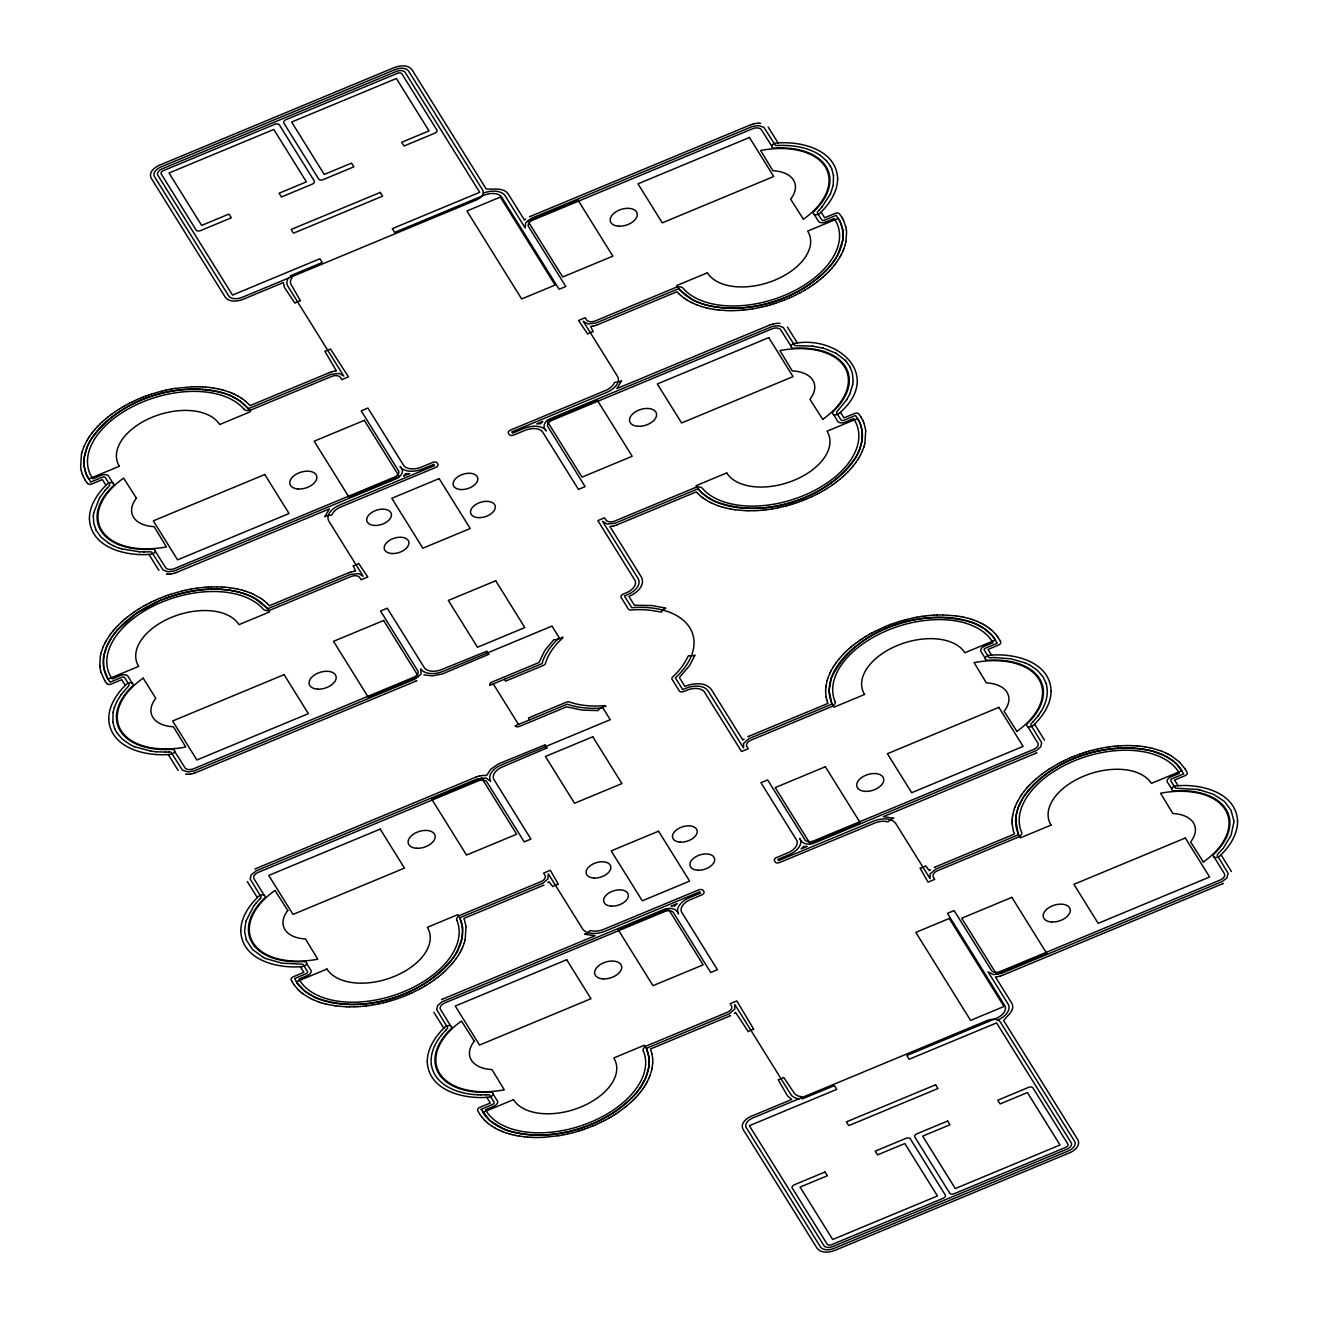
<?xml version="1.0" encoding="UTF-8"?>
<svg xmlns="http://www.w3.org/2000/svg" width="1318" height="1318" viewBox="0 0 1318 1318"><rect width="100%" height="100%" fill="white"/><g stroke="black" fill="none" stroke-linecap="round" stroke-linejoin="round"><path stroke-width="1.5" d="M1233.763 822.613L1233.714 820.356M652.723 1062.621L652.674 1059.062M825.612 691.555L825.645 689.808M1012.109 822.168L1012.125 820.439M1015.667 819.763L1018.122 833.421A2.438 1.433 -17.4 0 1 1016.606 835.497L935.648 869.188L930.096 874.015L930.03 878.579L895.845 823.651A18.238 10.791 -17.4 0 0 873.307 821.229L778.576 860.621L777.801 859.369L788.938 854.739A18.238 10.791 -17.4 0 0 799.828 838.429C801.937 844.92 809.96 845.019 815.134 842.663L1036.492 750.502L1040.693 746.845L1041.681 742.825L1030.907 725.065A2.438 1.433 -17.4 0 1 1031.286 723.582L1033.114 721.72M853.092 380.721L852.416 373.307L850.126 367.096M1233.763 822.63L1231.094 835.118L1223.582 847.738M93.298 515.981L93.792 523.444L96.23 530.38M652.723 1062.703L652.081 1068.223M825.645 689.709L825.76 687.963M1012.142 820.34L1012.257 818.577M1015.667 819.73L1015.783 817.984M93.298 515.964L93.66 512.883M853.059 381.495L852.697 384.592M103.595 657.451L103.727 667.946M155.31 551.303L165.837 567.943A7.298 4.316 -17.4 0 0 173.927 568.816L394.79 476.984A7.298 4.316 -17.4 0 0 398.695 471.136L361.214 410.837L367.903 408.069L403.967 465.864A14.58 8.633 -17.4 0 0 420.145 467.593L432.617 462.453A3.641 2.158 -17.4 0 1 437.131 462.947L437.906 464.183A3.641 2.158 -17.4 0 1 435.731 467.445L339.714 507.414A14.58 8.633 -17.4 0 0 331.955 514.794L331.296 515.206A7.908 4.679 -17.4 0 0 324.755 516.722L329.467 508.88L176.942 572.292M174.635 751.425L185.163 768.081A7.298 4.316 -17.4 0 0 193.252 768.938L414.099 677.106A7.298 4.316 -17.4 0 0 418.02 671.257L380.54 610.975L387.228 608.191L424.643 668.177A14.58 8.633 -17.4 0 0 440.822 669.906L487.067 651.125A7.908 4.679 -17.4 0 0 488.994 654.239L442.321 673.976L432.337 675.887L423.984 674.865M306.666 963.606L310.966 970.328A6.162 3.641 -17.4 0 1 307.275 975.666L298.955 979.126L299.697 980.394A84.517 50.035 -17.4 0 0 400.31 993.08A84.517 50.035 -17.4 0 0 456.885 920.392M493.163 1094.22L497.446 1100.942A6.162 3.641 -17.4 0 1 493.772 1106.28L485.452 1109.756L486.194 1111.008A84.517 50.035 -17.4 0 0 586.807 1123.71A84.517 50.035 -17.4 0 0 643.365 1051.006M771.722 146.051L761.194 129.395A7.298 4.316 -17.4 0 0 753.105 128.538L532.241 220.37A7.298 4.316 -17.4 0 0 528.337 226.218L565.817 286.5L559.129 289.285L501.318 196.53A14.58 8.633 -17.4 0 0 485.156 194.8L394.659 232.38L392.319 228.64L479.703 192.296L404.988 72.095A7.298 4.316 -17.4 0 0 396.899 71.221L161.554 169.083A7.298 4.316 -17.4 0 0 157.649 174.932L232.512 295.084L319.879 258.756L322.218 262.496L290.174 275.923A3.641 2.158 -17.4 0 1 291.525 278.411L291.294 278.806A14.58 8.633 -17.4 0 0 290.833 284.045L300.471 300.85A7.908 4.679 -17.4 0 0 294.935 303.156L284.474 287.505L283.386 282.563L243.352 299.202C237.751 301.41 229.694 302.596 225.394 297.374L151.158 178.095C148.242 172.18 154.997 166.958 159.873 165.03L393.901 67.729C399.535 65.521 407.69 64.318 411.941 69.656L486.111 188.853C492.191 189.973 503.707 186.596 508.534 194.454L524.498 220.122A6.936 4.102 -17.4 0 1 524.976 219.694L525.635 219.15M791.047 346.173L780.52 329.533A7.298 4.316 -17.4 0 0 772.43 328.66L551.567 420.491A7.298 4.316 -17.4 0 0 547.662 426.34L585.126 486.622L578.454 489.406L542.39 431.612A14.58 8.633 -17.4 0 0 526.212 429.882L513.74 435.022A3.641 2.158 -17.4 0 1 509.226 434.528L508.451 433.293A3.641 2.158 -17.4 0 1 510.626 430.03L606.642 390.046A14.58 8.633 -17.4 0 0 614.402 382.681L615.045 382.269A7.908 4.679 -17.4 0 0 621.602 380.737L616.873 388.596L769.399 325.184M842.762 240.008L842.63 229.53M825.76 687.864L825.974 686.085M985.205 658.209L980.954 651.57A6.162 3.641 -17.4 0 1 984.595 646.133L992.915 642.673L992.174 641.421A84.517 50.035 -17.4 0 0 891.561 628.719A84.517 50.035 -17.4 0 0 834.986 701.423M1012.257 818.478L1012.455 816.715M1015.783 817.951L1015.997 816.188M1171.686 788.823L1167.451 782.2M100.366 656.1L99.789 665.277M103.595 657.435L103.891 655.656M483.344 192.708L484.316 192.79A18.238 10.791 -17.4 0 1 505.189 195.838L525.207 227.998L525.635 222.824L531.698 218.211L752.331 126.512L758.493 125.54L763.896 127.319L775.099 144.898A2.438 1.433 -17.4 0 0 776.78 145.524L778.543 145.441M842.762 240.041L837.869 254.671M845.975 241.359L846.568 232.199M825.991 685.986L827.177 680.418M1012.471 816.616L1012.768 814.837M1015.997 816.155L1018.386 807.044L1022.982 797.851M93.66 512.883L99.558 497.858M113.117 712.231L112.854 722.116M833.24 185.245L833.503 175.36M852.697 384.592L849.764 394.066M113.117 712.231L114.353 707.502M833.24 185.245L830.439 193.927M81.452 454.084L80.629 466.934M100.399 656.002L100.778 654.206M103.891 655.623L106.725 646.479L111.766 637.302M465.188 939.487L466.012 926.636M651.685 1070.117L652.064 1068.321M845.579 243.253L845.958 241.474M864.905 443.392L865.728 430.525M1012.784 814.722L1014.25 809.12M81.485 453.985L81.947 452.189M100.794 654.107L101.272 652.311M464.694 941.398L465.172 939.586M845.085 245.164L845.563 243.369M651.652 1070.216L649.906 1075.85M864.41 445.286L864.872 443.491M245.889 921.266L244.604 931.315L246.384 939.998M245.889 921.249L253.583 906.24M81.98 452.074L84.006 446.44M101.305 652.212L102.54 648.489M486.639 775.544L490.543 769.432L498.319 763.962L545.306 744.736A7.908 4.679 -17.4 0 0 547.25 747.85L501.45 767.34A14.58 8.633 -17.4 0 0 493.624 779.037L530.907 839.088L524.218 841.872L486.671 781.607A7.298 4.316 -17.4 0 0 478.599 780.75L257.735 872.565A7.298 4.316 -17.4 0 0 253.83 878.431L264.094 895.186M464.101 943.309L464.661 941.497M845.052 245.263L843.817 248.987M863.817 447.197L864.377 445.385M827.21 680.302L827.77 678.506M831.23 678.276L829.154 690.879L831.625 702.791A2.438 1.433 -17.4 0 1 830.126 704.866L749.052 738.607L743.616 743.385L743.533 747.949L707.997 690.846A18.238 10.791 -17.4 0 0 685.459 688.424L682.675 689.594L675.376 677.864L678.556 674.832A79.047 46.789 -17.4 0 0 636.578 607.384L631.717 607.697L624.419 595.983L627.203 594.813A18.238 10.791 -17.4 0 0 638.093 578.503L602.557 521.384L607.104 524.037L615.028 523.246L696.151 489.571A2.438 1.433 -17.4 0 1 699.084 489.785L701.72 492.586M114.353 707.502L116.676 701.95M464.068 943.408L462.651 947.148M859.698 449.273L862.071 440.163L862.203 431.348M863.784 447.296L862.351 451.036M827.803 678.391L830.093 672.74M831.246 678.243C855.3 627.862 923.292 606.115 974.727 623.48M1014.283 809.021L1014.942 807.209M87.416 446.357L84.286 457.313L84.154 466.127M102.59 648.374L103.315 646.561M843.042 250.914L843.767 249.086M859.682 449.29L858.117 452.964M645.721 1077.844L648.851 1066.888L648.72 1056.377M649.131 1077.762L649.873 1075.949M1014.975 807.11L1016.59 803.37M84.039 446.341L86.873 440.673M87.416 446.341L89.163 442.667M103.364 646.463L105.143 642.723M405.186 473.837L409.651 473.574L403.654 476.078A6.705 3.97 -17.4 0 0 404.016 475.65L404.461 475.04M541.171 423.638L536.706 423.885L542.703 421.398A6.705 3.97 -17.4 0 0 542.341 421.826L541.896 422.419M461.778 949.059L462.602 947.247M842.993 251.013L841.214 254.753M861.494 452.964L862.318 451.135M645.721 1077.86L640.696 1087.037M649.099 1077.86L647.319 1081.6M830.439 193.944L821.707 207.272M849.764 394.066L846.782 399.618M457.478 950.904L462.074 938.086L462.486 927.46M460.822 950.986L461.728 949.158M857.194 454.809L858.1 452.98M860.539 454.875L861.445 453.062M830.142 672.641L831.048 670.829M1016.639 803.272L1017.545 801.443M117.088 701.143L120.992 694.85M89.179 442.65L90.168 440.838M105.193 642.624L106.198 640.812M837.853 254.703L834.591 260.173M456.473 952.749L457.461 950.937M840.159 256.664L841.164 254.852M459.768 952.898L460.773 951.085M856.173 456.638L857.178 454.825M859.484 456.786L860.473 454.974M831.098 670.73L833.24 666.99M646.265 1083.528L647.253 1081.699M1017.595 801.344L1020.956 795.71M86.922 440.574L88.009 438.762M90.184 440.805C118.587 398.794 177.106 380.078 225.378 393.67M288.263 278.18L287.967 278.691A18.238 10.791 -17.4 0 0 287.868 286.204L343.8 376.075L339.237 373.439L331.329 374.213L250.206 407.905A2.438 1.433 -17.4 0 1 247.273 407.69L240.255 401.232L231.49 396.125M106.247 640.713L109.855 635.095M840.11 256.763L836.502 262.381M456.456 952.766L454.199 956.407M458.631 954.809L459.718 952.996M856.173 456.671C826.617 500.082 764.061 519.819 714.9 501.367M858.347 458.697L859.418 456.901M645.128 1085.439L646.199 1083.627M99.575 497.842L105.341 490.065M846.782 399.618L837.128 411.562A2.438 1.433 -17.4 0 0 836.732 413.045L841.016 419.915A2.438 1.433 -17.4 0 0 844.014 420.228L855.53 415.45L860.028 423.078L862.186 431.332M1040.462 712.428C1045.998 703.977 1049.227 693.136 1045.981 683.202M88.075 438.663L89.229 436.868M458.582 954.907L456.11 958.614M858.282 458.812L855.81 462.503M833.289 666.892L834.459 665.096M643.909 1087.334L645.062 1085.538M1022.999 797.818C1051.237 758.278 1105.967 740.584 1152.739 751.178M1040.446 712.445L1038.848 714.784M89.294 436.769L91.93 433.078M111.783 637.269L117.286 630.086M833.338 262.002L834.574 260.206M454.183 956.44C423.177 996.836 363.191 1015.601 315.183 997.462M834.525 664.997L835.76 663.201M640.68 1087.053L636.676 1092.457M642.591 1089.228L643.843 1087.432M1021.022 795.611L1022.257 793.815M120.992 694.833L128.554 686.035A2.438 1.433 -17.4 0 0 128.933 684.553L124.666 677.683A2.438 1.433 -17.4 0 0 121.651 677.37L110.152 682.147L108.027 679.116A88.158 52.193 -17.4 0 1 160.664 600.283C190.056 588.52 225.213 583.413 254.506 598.141M1038.848 714.801L1037.694 716.349M109.938 634.996L111.256 633.217M833.322 262.018C803.453 299.186 749.827 316.139 703.812 304.376M835.101 264.259L836.419 262.48M456.028 958.713L453.227 962.371M855.744 462.602L852.944 466.259M835.843 663.102L838.643 659.445M641.207 1091.123L642.525 1089.327M1022.323 793.716L1023.658 791.937M253.6 906.224L256.038 903.143M1037.694 716.349L1033.114 721.704M92.013 432.979L93.413 431.217M111.338 633.118L112.738 631.338M833.619 266.137L835.019 264.358M639.724 1092.984L641.125 1091.222M1023.724 791.838L1026.689 788.213M441.892 1034.531C435.154 1042.752 430.014 1053.296 431.283 1064.186M441.892 1034.515L445.962 1029.968M1222.956 848.528L1217.766 854.212A2.438 1.433 -17.4 0 0 1217.387 855.695L1228.178 873.439L1226.745 878.068L1222.165 881.561L1001.565 973.31L993.541 974.612L988.088 971.877L1008.072 1004.003A18.238 10.791 -17.4 0 1 998.797 1019.588L998.303 1020.28M93.496 431.118L94.962 429.355M112.804 631.24L114.287 629.493M832.07 267.982L833.536 266.236M851.395 468.121L852.861 466.358M451.679 964.216L453.161 962.47M838.709 659.346L843.553 653.926M635.177 1094.237L636.66 1092.49M638.176 1094.846L639.642 1093.083M256.038 903.127L260.206 898.596M105.341 490.065L107.401 487.792M821.691 207.288L818.923 210.303M95.061 429.256L96.609 427.526M114.369 629.394L115.935 627.648M117.302 630.07L136.199 613.463L160.681 600.267A88.158 52.193 -17.4 0 1 269.613 611.931L238.97 624.666A54.713 32.39 -17.4 0 0 171.34 617.434A54.713 32.39 -17.4 0 0 138.67 666.364L108.01 679.116M830.422 269.828L831.987 268.081M851.296 468.219L848.034 471.778M451.596 964.315L444.66 971.448M635.161 1094.27C603.611 1127.664 552.209 1143.381 507.759 1130.531M636.528 1096.675L638.077 1094.945M1026.771 788.115L1028.32 786.368M96.692 427.427L98.323 425.698M116.017 627.549L117.648 625.836M828.709 271.64L830.34 269.926M634.815 1098.504L636.446 1096.774M1028.419 786.269L1030.033 784.556M107.401 487.775L109.229 485.914A2.438 1.433 -17.4 0 0 109.608 484.431L105.341 477.561A2.438 1.433 -17.4 0 0 102.343 477.248L90.81 481.993M818.906 210.32L817.803 211.424A2.438 1.433 -17.4 0 0 817.424 212.923L821.691 219.776A2.438 1.433 -17.4 0 0 824.706 220.106L836.205 215.328L840.011 221.375L842.614 229.497M445.962 1029.968L447.082 1028.847A2.438 1.433 -17.4 0 0 447.461 1027.365L436.67 1009.604L437.658 1005.585L441.859 1001.927L663.218 909.766C668.407 907.41 676.431 907.509 678.523 914A18.238 10.791 -17.4 0 1 689.413 897.69L700.566 893.06L699.792 891.808L605.061 931.2A18.238 10.791 -17.4 0 1 582.507 928.778L548.337 873.85L547.893 879.024L542.818 883.192L461.745 916.933A2.438 1.433 -17.4 0 0 460.246 919.008L462.486 927.427M98.422 425.599L100.119 423.902M117.73 625.737L121.305 622.261M828.627 271.739L825.052 275.215M847.935 471.86L844.377 475.353M843.635 653.827L845.332 652.13M633.019 1100.299L634.716 1098.602M1030.132 784.457L1031.829 782.76M260.206 898.596L260.585 898.217A2.438 1.433 -17.4 0 0 260.964 896.734L250.173 878.991L251.161 874.971L256.186 870.869L476.786 779.119L485.749 777.949L490.675 781.195A18.238 10.791 -17.4 0 1 501.565 764.885L610.234 719.71L602.936 707.98L598.059 708.31A79.047 46.789 -17.4 0 1 571.122 705.427L567.3 704.174L515.157 725.856A3.641 2.158 -17.4 0 0 519.654 726.333L566.575 706.827L582.259 710.105L597.96 710.583A7.908 4.679 -17.4 0 1 605.374 706.3L605.951 706.234A3.641 2.158 -17.4 0 0 603.644 705.657L598.949 705.97A75.39 44.631 -17.4 0 1 573.248 703.219L569.574 702.016A3.641 2.158 -17.4 0 0 566.13 702.296L528.485 717.948L529.638 719.826M100.217 423.803L101.98 422.122M845.431 652.031L849.138 648.604M631.157 1102.079L632.92 1100.398M1031.928 782.661L1033.691 780.981M102.079 422.04L105.934 418.646M121.404 622.162L123.233 620.498M823.107 276.961L824.953 275.314M842.433 477.1L844.278 475.436M442.716 973.195L444.561 971.547M631.058 1102.161L627.203 1105.538M1033.806 780.882L1035.635 779.235M123.348 620.416L125.243 618.785M821.098 278.691L823.009 277.06M840.423 478.813L842.334 477.182M440.723 974.925L442.617 973.294M849.253 648.505L851.148 646.874M1035.734 779.136L1041.863 774.144M106.033 418.564L108.01 416.966M125.358 618.686L127.319 617.088M820.999 278.79L816.88 282.052M838.347 480.51L840.324 478.912M547.909 882.698L548.568 882.154A6.936 4.102 -17.4 0 0 549.029 881.742L552.786 886.619A7.908 4.679 -17.4 0 1 558.338 884.312L550.331 870.292L543.642 873.076L545.191 875.646A7.298 4.316 -17.4 0 1 541.286 881.495L460.592 915.071A6.162 3.641 -17.4 0 0 456.703 920.162M438.63 976.622L440.607 975.007M851.263 646.792L853.224 645.194M743.962 739.118L743.303 739.645A6.936 4.102 -17.4 0 0 742.841 740.073L711.341 689.446C705.13 681.587 693.169 683.202 684.849 686.332L679.38 677.534L689.512 665.689L695.047 655.095A7.908 4.679 -17.4 0 1 688.507 655.672L686.003 660.186A75.39 44.631 -17.4 0 1 675.722 674.058L672.658 676.974A3.641 2.158 -17.4 0 0 672.032 679.248L679.33 690.978A3.641 2.158 -17.4 0 0 683.828 691.456L687.947 689.792A14.58 8.633 -17.4 0 1 704.125 691.522L741.54 751.507L748.229 748.739L746.68 746.169A7.298 4.316 -17.4 0 1 750.585 740.321L831.279 706.745A6.162 3.641 -17.4 0 0 835.167 701.637M734.39 1013.311L735.049 1012.784A6.936 4.102 -17.4 0 0 735.526 1012.356L748.245 1031.648A7.908 4.679 -17.4 0 1 753.781 1029.342L736.811 1000.922L730.123 1003.69L731.688 1006.26A7.298 4.316 -17.4 0 1 727.767 1012.109L647.072 1045.685A6.162 3.641 -17.4 0 0 643.2 1050.792M625.127 1107.235L627.104 1105.637M930.459 869.732L929.8 870.275A6.936 4.102 -17.4 0 0 929.338 870.687L925.582 865.811A7.908 4.679 -17.4 0 1 920.03 868.117L928.037 882.137L934.726 879.353L933.177 876.783A7.298 4.316 -17.4 0 1 937.082 870.934L1017.776 837.358A6.162 3.641 -17.4 0 0 1021.648 832.268M108.125 416.867L110.152 415.302M127.434 616.989L131.668 613.793M836.205 482.174L838.232 480.609M853.339 645.095L855.382 643.53M436.489 978.285L438.532 976.704M625.012 1107.334L618.521 1112.128M110.267 415.203L112.359 413.654M814.672 283.683L816.765 282.134M833.997 483.805L836.09 482.273M855.497 643.431L857.573 641.882M434.281 979.917L436.373 978.368M1041.978 774.061L1048.667 769.35M112.475 413.572L119.328 408.975M131.8 613.71L133.942 612.195M812.415 285.281L814.557 283.765M831.74 485.403L833.882 483.904M857.705 641.8L859.847 640.284M432.024 981.515L434.166 979.999M134.074 612.112L138.654 609.097M810.092 286.846L812.283 285.363M831.609 485.485L827.029 488.5M859.962 640.202L862.17 638.736M429.701 983.08L431.892 981.597M616.181 1113.694L618.389 1112.227M807.703 288.362L809.96 286.929M862.301 638.653L864.559 637.204M427.312 984.595L429.569 983.162M1048.799 769.267L1058.502 763.484M613.809 1115.226L616.066 1113.776M119.46 408.893L121.767 407.493M138.785 609.031L141.092 607.614M805.265 289.861L807.572 288.444M824.59 489.983L826.897 488.583M864.69 637.121L866.997 635.721M424.874 986.095L427.18 984.678M611.371 1116.708L613.677 1115.308M121.899 407.41L124.254 406.043M141.224 607.532L143.58 606.165M805.133 289.927L800.24 292.711M822.102 491.433L824.458 490.065M867.129 635.638L869.485 634.271M422.386 987.528L424.742 986.161M608.883 1118.158L611.239 1116.791M124.386 405.977L129.378 403.275M143.711 606.099L146.117 604.764M819.565 492.833L821.971 491.499M869.616 634.205L872.022 632.871M419.849 988.945L422.254 987.61M606.346 1119.559L608.751 1118.224M146.249 604.698L148.687 603.413M800.108 292.777L795.034 295.38M816.979 494.184L819.434 492.899M872.154 632.788L874.592 631.503M419.717 989.011L411.974 992.882M1058.651 763.419L1061.089 762.134M603.759 1120.926L606.214 1119.625M129.51 403.209L131.998 401.974M148.835 603.331L151.323 602.095M816.847 494.266L811.69 496.771M874.74 631.437L885.334 626.528M1061.221 762.068L1063.708 760.816M601.14 1122.228L603.628 1120.992M132.146 401.891L134.667 400.705M792.365 296.649L794.902 295.446M151.455 602.029L153.992 600.827M1063.857 760.75L1066.377 759.547M598.471 1123.496L600.992 1122.293M529.49 216.811L530.38 216.399M134.798 400.639L137.369 399.486M789.663 297.868L792.233 296.715M154.124 600.761L156.694 599.608M811.542 496.837L806.254 499.16M415.977 681.06L416.867 680.665M254.967 869.023L255.857 868.611M747.817 736.762L748.706 736.367M543.164 885.449L544.054 885.037M409.272 994.101L411.842 992.948M441.464 999.637L442.354 999.242M1036.014 753.188L1036.904 752.792M1066.526 759.481L1069.079 758.328M934.314 867.376L935.203 866.98M729.645 1016.063L730.534 1015.667M595.769 1124.715L598.323 1123.562M1222.511 883.801L1223.384 883.406M137.517 399.42L140.103 398.3M789.531 297.934L784.161 300.158M156.826 599.542L159.429 598.438M406.537 995.271L409.14 994.167M1069.227 758.262L1071.814 757.158M593.034 1125.885L595.621 1124.781M530.594 216.317L750.09 125.045M329.072 372.763L250.041 405.614L249.118 404.593M825.694 222.05L834.179 218.524L835.002 219.744A84.517 50.035 -17.4 0 1 788.296 293.7A84.517 50.035 -17.4 0 1 683.103 288.247A6.26 3.707 -17.4 0 0 675.788 287.423L594.945 321.098A7.298 4.316 -17.4 0 1 586.856 320.241L585.225 317.704L578.536 320.488L587.696 334.031A7.908 4.679 -17.4 0 1 593.232 331.724L590.612 326.37A6.936 4.102 -17.4 0 0 591.304 326.304L592.227 326.189M597.96 324.59L676.991 291.723L679.264 294.112M348.397 572.885L269.366 605.736L268.444 604.715M617.285 524.712L696.316 491.861L697.238 492.883M196.267 772.414L415.763 681.159M256.071 868.529L475.567 777.258M748.921 736.268L827.951 703.417L827.49 702.197M542.95 885.531L463.92 918.399L464.381 919.602M442.568 999.143L595.093 935.731L584.549 934.231A7.908 4.679 -17.4 0 0 589.904 930.788L590.695 930.607A14.58 8.633 -17.4 0 0 602.557 929.833L698.622 889.93A3.641 2.158 -17.4 0 1 703.137 890.424L703.911 891.66A3.641 2.158 -17.4 0 1 701.72 894.922L689.298 900.145A14.58 8.633 -17.4 0 0 681.488 911.842L717.404 969.719L710.715 972.486L673.168 912.237A7.298 4.316 -17.4 0 0 665.079 911.364L444.232 1003.196A7.298 4.316 -17.4 0 0 440.311 1009.044L450.575 1025.799M1035.8 753.286L883.274 816.699L893.818 818.198A7.908 4.679 -17.4 0 0 888.447 821.625L887.657 821.806A14.58 8.633 -17.4 0 0 875.811 822.597L779.745 862.499A3.641 2.158 -17.4 0 1 775.231 862.005L774.457 860.769A3.641 2.158 -17.4 0 1 776.631 857.507L789.07 852.285A14.58 8.633 -17.4 0 0 796.879 840.587L760.964 782.711L767.653 779.943L805.199 840.192A7.298 4.316 -17.4 0 0 813.272 841.065L1034.136 749.234A7.298 4.316 -17.4 0 0 1038.04 743.385L1027.776 726.63M935.418 866.898L1014.448 834.03L1013.427 831.131M729.431 1016.162L650.417 1049.013L651.883 1053.642M1002.8 975.172L1222.28 883.9M140.252 398.25L142.871 397.179M159.56 598.372L164.981 596.247M803.486 500.28L806.105 499.225M885.465 626.478L888.101 625.407M403.769 996.392L406.389 995.337M1071.962 757.092L1074.582 756.038M592.886 1125.951L587.466 1128.076M251.211 409.849L332.103 376.24A7.298 4.316 -17.4 0 1 340.176 377.096L341.807 379.633L348.496 376.866L330.39 348.908A7.908 4.679 -17.4 0 1 324.838 351.214L336.419 370.984A6.936 4.102 -17.4 0 0 335.728 371.033L334.805 371.149M695.146 487.627L614.254 521.236A7.298 4.316 -17.4 0 1 606.181 520.363L604.55 517.826L597.861 520.61L635.144 580.661A14.58 8.633 -17.4 0 1 627.335 592.359L623.249 594.105A3.641 2.158 -17.4 0 0 621.075 597.367L628.373 609.097A3.641 2.158 -17.4 0 0 630.992 610.02L635.688 609.707A75.39 44.631 -17.4 0 1 655.458 611.091L661.389 612.096A7.908 4.679 -17.4 0 1 665.738 608.142L652.081 605.539L634.403 605.259L628.917 596.444C636.05 593.528 645.771 585.736 641.438 577.119L609.937 526.492A6.936 4.102 -17.4 0 0 610.629 526.442L611.552 526.31M750.304 124.963L751.227 124.617M143.019 397.13L145.672 396.108M329.286 372.664L330.208 372.319M596.823 325.019L597.746 324.673M781.376 301.229L784.012 300.224M769.63 325.085L770.536 324.739M175.805 572.737L176.727 572.374M348.611 572.803L349.534 572.44M616.149 525.157L617.071 524.795M800.685 501.351L803.337 500.346M195.13 772.859L196.053 772.513M475.782 777.175L476.704 776.829M888.25 625.358L890.886 624.353M400.985 997.462L403.621 996.457M1074.73 755.972L1080.2 753.945M1001.647 975.6L1002.57 975.254M145.82 396.059L148.489 395.103M781.212 301.278L775.709 303.206M165.129 596.181L167.814 595.225M797.868 502.372L800.537 501.417M891.034 624.287L899.42 621.453M398.151 998.484L400.837 997.512M584.648 1129.098L587.317 1128.142M148.637 395.054L151.339 394.131M167.963 595.176L170.648 594.27M795.018 503.328L797.719 502.422M1080.348 753.896L1083.05 752.99M395.318 999.439L398.003 998.533M581.798 1130.07L584.5 1129.147M751.672 124.452L752.578 124.172M151.488 394.082L159.972 391.578M330.653 372.17L331.576 371.874M595.472 325.464L596.379 325.184M772.842 304.112L775.544 303.255M770.997 324.59L771.903 324.294M174.454 573.182L175.36 572.885M170.796 594.22L182.197 590.975M349.978 572.292L350.885 571.996M614.781 525.602L615.704 525.305M792.151 504.25L794.869 503.377M193.779 773.304L194.685 773.023M477.149 776.664L478.072 776.384M1083.198 752.94L1085.917 752.084M392.451 1000.346L395.153 999.489M1000.296 976.045L1001.202 975.765M578.931 1130.976L581.65 1130.119M769.959 304.969L772.694 304.161M789.284 505.091L792.003 504.283M899.568 621.404L902.303 620.613M1086.065 752.034L1088.8 751.227M389.568 1001.202L392.303 1000.395M578.783 1131.009L573.165 1132.623M767.06 305.76L769.811 305.018M786.385 505.898L789.12 505.14M902.451 620.564L905.202 619.806M1088.948 751.178L1091.683 750.436M386.668 1001.993L389.42 1001.235M753.039 124.04L753.962 123.81M160.121 391.545L162.872 390.853M332.021 371.742L332.943 371.511M594.089 325.826L595.011 325.595M764.16 306.501L766.911 305.809M772.364 324.162L773.287 323.931M173.07 573.544L173.992 573.314M351.346 571.88L352.268 571.633M613.397 525.964L614.32 525.734M786.236 505.931L780.569 507.298M192.395 773.666L193.318 773.435M905.351 619.773L913.918 617.78M478.533 776.253L479.455 776.022M1091.848 750.387L1094.599 749.695M383.769 1002.734L386.52 1002.042M998.912 976.407L999.835 976.177M570.266 1133.348L573.017 1132.656M163.02 390.803L165.788 390.161M761.244 307.176L764.012 306.534M182.345 590.942L185.113 590.299M1094.747 749.662L1097.499 749.019M380.853 1003.41L383.62 1002.767M567.35 1134.04L570.101 1133.398M165.936 390.128L168.704 389.551M761.096 307.209L755.412 308.363M185.261 590.266L188.013 589.673M777.653 507.924L780.421 507.348M1097.663 748.986L1100.415 748.393M377.937 1004.036L380.704 1003.443M564.433 1134.65L567.201 1134.073M754.423 123.694L755.346 123.53M168.852 389.518L171.62 388.991M333.421 371.412L334.344 371.231M592.688 326.106L593.627 325.941M773.748 323.833L774.671 323.651M171.686 573.824L172.609 573.643M188.177 589.64L190.929 589.113M352.73 571.534L353.669 571.353M612.013 526.244L612.936 526.063M774.737 508.484L777.505 507.957M914.082 617.747L916.834 617.219M190.995 773.946L191.934 773.765M479.917 775.907L480.839 775.742M1100.579 748.36L1106.247 747.339M375.037 1004.596L377.788 1004.069M997.528 976.687L998.451 976.506M561.517 1135.21L564.285 1134.683M171.768 388.958L174.536 388.481M752.512 308.857L755.263 308.379M191.094 589.08L193.845 588.619M771.821 508.979L774.589 508.517M916.999 617.186L919.75 616.709M372.121 1005.09L374.872 1004.613M558.601 1135.721L561.369 1135.243M174.684 388.464L191.785 386.784M749.596 309.302L752.347 308.89M194.01 588.586L196.761 588.174M768.921 509.423L771.673 509.012M919.915 616.692L922.666 616.28M1106.395 747.306L1109.146 746.894M369.205 1005.535L371.956 1005.123M558.453 1135.737L544.186 1137.286M755.824 123.447L756.73 123.332M746.696 309.681L749.448 309.318M775.132 323.585L776.055 323.454M170.302 574.022L171.225 573.89M766.022 509.802L768.773 509.44M196.909 588.158L205.41 587.235M354.13 571.287L355.036 571.172A6.936 4.102 -17.4 0 1 355.728 571.106L353.125 565.751A7.908 4.679 -17.4 0 0 358.661 563.445L367.804 576.987L361.132 579.772L359.501 577.235A7.298 4.316 -17.4 0 0 351.412 576.361L270.701 609.904A6.26 3.707 -17.4 0 1 263.254 609.213A84.517 50.035 -17.4 0 0 158.061 603.776A84.517 50.035 -17.4 0 0 111.355 677.716L112.178 678.951L120.663 675.426A6.162 3.641 -17.4 0 1 128.011 676.299L132.064 683.004M922.814 616.247L925.565 615.901M189.611 774.144L190.533 774.028M481.301 775.659L482.223 775.544M1109.311 746.878L1112.046 746.515M366.305 1005.914L369.056 1005.552M997.067 976.77L996.144 976.885A6.936 4.102 -17.4 0 1 995.452 976.951L1011.417 1002.603C1016.524 1010.115 1005.634 1016.755 1003.756 1020.725L1077.926 1139.905C1080.842 1145.82 1074.088 1151.042 1069.211 1152.97L835.167 1250.271C829.566 1252.462 821.493 1253.665 817.193 1248.426L742.957 1129.147C740.041 1123.249 746.795 1118.026 751.672 1116.099L791.706 1099.459L787.472 1095.835L778.147 1079.706A7.908 4.679 -17.4 0 0 783.683 1077.399L794.622 1093.676A14.58 8.633 -17.4 0 0 800.092 1096.444L800.619 1096.527A3.641 2.158 -17.4 0 1 802.267 1098.882L834.426 1085.62L836.749 1089.36L749.365 1125.704L824.079 1245.905A7.298 4.316 -17.4 0 0 832.169 1246.779L1067.514 1148.917A7.298 4.316 -17.4 0 0 1071.419 1143.068L996.573 1022.916L909.189 1059.244L906.866 1055.504L997.298 1017.858A14.58 8.633 -17.4 0 0 1005.123 1006.145L947.444 913.341L954.133 910.557L991.68 970.822A7.298 4.316 -17.4 0 0 999.769 971.679L1220.633 879.847A7.298 4.316 -17.4 0 0 1224.537 873.999L1214.273 857.244M743.813 309.994L746.548 309.697M763.138 510.115L765.873 509.819M925.714 615.885L928.449 615.588M1112.211 746.499L1114.946 746.202M363.422 1006.227L366.157 1005.931M740.93 310.241L743.665 310.01M760.255 510.363L762.974 510.132M928.597 615.572L931.315 615.325M1115.094 746.186L1117.812 745.955M360.539 1006.474L363.274 1006.244M757.191 123.282L758.097 123.233M738.08 310.438L740.782 310.257M776.516 323.421L777.422 323.355M757.405 510.56L760.107 510.379M168.935 574.121L169.841 574.055M205.575 587.218L208.277 587.037M931.48 615.325L934.182 615.144M188.26 774.243L189.166 774.193M482.685 775.495L483.591 775.445M1117.961 745.939L1120.662 745.757M357.689 1006.672L360.391 1006.491M990.856 657.649L990.263 657.682A2.438 1.433 -17.4 0 1 988.582 657.056L984.299 650.186A2.438 1.433 -17.4 0 1 985.765 648.011L997.265 643.233L992.372 635.77L983.871 628.34M168.984 751.985L169.561 751.952A2.438 1.433 -17.4 0 1 171.258 752.578L182.461 770.157L187.864 771.92L194.026 770.964L414.659 679.264L421.085 674.042L420.772 668.869A18.238 10.791 -17.4 0 0 443.326 671.274L551.978 626.099L559.277 637.83L556.097 640.845A79.047 46.789 -17.4 0 0 543.065 660.351L542.06 663.613L489.917 685.294A3.641 2.158 -17.4 0 1 492.092 682.032L538.996 662.526L544.993 650.235L553.939 639.592A7.908 4.679 -17.4 0 0 562.374 637.187L562.819 637.006A3.641 2.158 -17.4 0 1 561.995 638.719L558.914 641.635A75.39 44.631 -17.4 0 0 546.492 660.236L545.52 663.382A3.641 2.158 -17.4 0 1 543.23 665.475L505.568 681.142L504.399 679.264M737.932 310.438L732.429 310.636M754.571 510.692L757.257 510.577M208.425 587.037L211.111 586.905M934.33 615.127L937.016 615.012M1120.827 745.757L1126.313 745.56M354.855 1006.787L357.54 1006.672M541.352 1137.418L544.037 1137.302M990.872 657.649L994.349 657.55M168.968 751.985L165.491 752.084M486.326 1094.83L488.088 1094.747A2.438 1.433 -17.4 0 1 489.785 1095.373L494.052 1102.243A2.438 1.433 -17.4 0 1 492.602 1104.418L481.169 1109.361M778.559 145.441C792.958 145.046 808.181 147.171 820.34 155.409M486.309 1094.83L480.559 1094.863M191.934 386.784L194.603 386.718M754.423 510.692L748.97 510.758M211.259 586.905L216.696 586.839M937.164 615.012L942.601 614.946M354.707 1006.804L349.27 1006.87M538.535 1137.483L541.204 1137.418M994.365 657.55L1010.922 658.802L1025.256 662.888M165.458 752.084L156.43 751.771M758.542 123.217L759.432 123.217M729.645 310.636L732.281 310.636M777.867 323.338L778.757 323.338M194.751 386.718L197.387 386.718M167.6 574.137L168.49 574.137M1126.462 745.56L1131.849 745.626M186.925 774.259L187.799 774.259M484.036 775.429L484.925 775.429M535.751 1137.483L538.387 1137.483M143.86 551.945L150.252 551.83A2.438 1.433 -17.4 0 1 151.932 552.44L163.135 570.019L167.699 571.748L173.795 571.122L395.285 479.159C400.326 477.577 405.499 471.185 400.095 466.556A18.238 10.791 -17.4 0 0 422.633 468.961L433.787 464.331L434.561 465.584L339.83 504.959A18.238 10.791 -17.4 0 0 328.94 521.269L363.125 576.213L358.562 573.577L350.637 574.351L269.531 608.026A2.438 1.433 -17.4 0 1 266.598 607.812L254.522 598.141M143.843 551.945L139.329 551.797M726.893 310.57L729.513 310.636M197.535 386.718L200.138 386.767M746.219 510.692L748.822 510.758M216.844 586.839L222.182 587.021M942.749 614.946L956.028 615.868M346.502 1006.804L349.122 1006.87M532.999 1137.418L535.602 1137.483M480.543 1094.863L478.286 1094.78M726.762 310.57L718.837 310.01M200.287 386.784L202.857 386.899M746.07 510.692L735.559 509.835M1131.997 745.626L1134.567 745.741M346.37 1006.804L335.843 1005.931M530.281 1137.302L532.851 1137.418M478.269 1094.78C459.175 1094.302 434.363 1085.884 431.283 1064.186M139.313 551.797L121.618 548.848M759.876 123.233L760.717 123.282M779.185 323.355L780.042 323.404M203.005 386.899L205.542 387.08M166.315 574.055L167.172 574.121M222.314 587.037L224.867 587.218M1134.716 745.757L1137.253 745.939M485.354 775.445L486.21 775.495M185.64 774.193L186.481 774.243M805.66 846.304L806.517 846.37A6.705 3.97 -17.4 0 0 807.143 846.387L801.163 848.874L804.029 846.074M672.691 906.125L671.851 906.059A6.705 3.97 -17.4 0 0 671.208 906.043L677.205 903.555L674.322 906.356M527.595 1137.121L530.133 1137.286M156.414 751.771L151.01 751.161M205.69 387.097L208.195 387.327M224.999 587.218L230.123 587.762M1137.401 745.939L1139.905 746.186M524.943 1136.874L527.447 1137.105M812.514 346.156L796.105 345.646A2.438 1.433 -17.4 0 1 794.408 345.019L783.271 327.49L778.658 325.727L772.562 326.353L551.072 418.317C545.932 419.832 541.023 426.406 546.262 430.92A18.238 10.791 -17.4 0 0 523.724 428.515L512.57 433.144L511.796 431.892L606.527 392.5A18.238 10.791 -17.4 0 0 617.417 376.19L583.231 321.262L587.795 323.898L595.72 323.124L676.826 289.433A2.438 1.433 -17.4 0 1 679.759 289.663L691.818 299.318M716.234 309.697L718.705 309.994M208.326 387.344L213.351 388.019M1140.054 746.202L1142.508 746.499M524.811 1136.857L519.786 1136.182M812.547 346.156L822.811 348.084M713.681 309.335L716.102 309.681M735.428 509.819L730.485 509.028M956.16 615.885L961.102 616.676M230.255 587.779L235.197 588.569M1142.657 746.515L1145.078 746.861M335.711 1005.914L325.892 1004.085M798.922 1098.817L798.247 1098.718A18.238 10.791 -17.4 0 1 790.751 1094.352L734.818 1004.481L734.752 1009.044L729.315 1013.806L648.242 1047.563A2.438 1.433 -17.4 0 0 646.726 1049.639L647.418 1051.402M150.993 751.161L134.584 746.729M1197.419 789.433L1176.76 788.296A2.438 1.433 -17.4 0 1 1175.063 787.67L1170.796 780.816A2.438 1.433 -17.4 0 1 1172.246 778.641L1183.745 773.847L1176.348 763.732M713.549 309.318L708.705 308.412M213.483 388.036L215.872 388.448M1145.21 746.878L1150.054 747.784M517.266 1135.754L519.638 1136.165M1197.436 789.433L1198.457 789.614M1198.474 789.614L1199.479 789.811M216.004 388.464L218.327 388.942M730.353 508.995L723.252 507.364M961.234 616.692L963.557 617.17M235.329 588.602L237.652 589.064M514.794 1135.259L517.134 1135.721M1199.495 789.811L1213.433 794.26L1224.191 801.262M706.283 307.852L708.573 308.379M218.458 388.975L220.749 389.502M963.689 617.203L968.335 618.34M1150.186 747.817L1152.459 748.344M237.784 589.097L242.43 590.233M512.389 1134.699L514.679 1135.226M706.168 307.819L701.637 306.567M220.88 389.535L223.104 390.112M1152.591 748.377L1161.537 751.161M323.536 1003.459L325.777 1004.052M510.033 1134.09L512.257 1134.666M822.827 348.084L823.783 348.347M823.799 348.347L835.991 353.24M720.946 506.689L723.121 507.331M223.22 390.144L227.652 391.512M968.45 618.373L970.625 619.015M1152.772 751.178L1165.079 755.889M242.545 590.266L244.72 590.909M321.246 1002.8L323.421 1003.426M509.901 1134.057L505.486 1132.689M121.602 548.848L117.912 547.645M703.779 304.376L695.574 301.229M701.505 306.517L697.206 305.035M718.705 505.964L720.831 506.656M970.756 619.048L972.865 619.74M244.851 590.942L246.96 591.65M319.005 1002.059L321.114 1002.751M718.59 505.914L712.379 503.41M972.981 619.789L977.165 621.388M227.767 391.561L229.826 392.303M225.411 393.687L229.497 395.252M247.076 591.683L251.26 593.281M318.89 1002.026L312.663 999.522M507.727 1130.514L503.641 1128.949M503.311 1131.898L505.371 1132.64M117.895 547.629L113.579 545.85M697.107 305.002L693.054 303.288M1161.652 751.194L1165.705 752.908M229.942 392.352L231.935 393.159M501.202 1131.042L503.196 1131.849M1025.256 662.905L1029.374 664.849M134.568 746.729L131.256 745.197M265.775 958.548L281.97 963.178L301.591 964.133A2.438 1.433 -17.4 0 1 303.288 964.76L307.572 971.613A2.438 1.433 -17.4 0 1 306.106 973.788L294.655 978.549L297.308 983.228M977.264 621.421L981.185 623.249M974.743 623.48L983.854 628.324M232.05 393.192L233.978 394.049M229.513 395.252L231.457 396.108M251.359 593.331L253.303 594.187M503.608 1128.949L489.901 1120.597L481.185 1109.377M499.16 1130.136L501.087 1130.992M265.758 958.532L263.287 957.362M113.562 545.85L108.85 543.346M695.558 301.212L691.851 299.334M691.077 302.333L692.938 303.239M714.867 501.351L707.733 497.364M710.402 502.455L712.264 503.361M1165.804 752.957L1167.682 753.863M234.093 394.098L237.866 396.026M253.402 594.237L260.783 598.339M315.167 997.446L304.87 991.185L297.324 983.244M310.686 998.566L312.564 999.472M499.044 1130.086L495.271 1128.175M814.293 214.472L818.346 221.177A6.162 3.641 -17.4 0 0 825.711 222.083M833.619 414.593L837.671 421.299A6.162 3.641 -17.4 0 0 845.036 422.205L853.504 418.646L854.311 419.882A84.517 50.035 -17.4 0 1 807.621 493.822A84.517 50.035 -17.4 0 1 702.428 488.385A6.26 3.707 -17.4 0 0 695.113 487.545M112.738 482.882L108.686 476.177A6.162 3.641 -17.4 0 0 101.321 475.271L92.853 478.829L92.029 477.594A84.517 50.035 -17.4 0 1 138.736 403.654A84.517 50.035 -17.4 0 1 243.929 409.091M263.287 957.362L252.463 949.487L246.384 939.998M690.978 302.283L687.337 300.257M981.284 623.299L983.096 624.254M710.287 502.405L706.662 500.379M1167.781 753.912L1169.577 754.885M1165.096 755.906L1173.498 761.244M310.587 998.517L303.502 994.2M130.449 744.769L122.146 738.986L116.676 732.479M836.007 353.257L845.25 360.292M1030.165 665.277L1037.694 670.648L1042.769 676.529M983.195 624.304L984.925 625.325M1169.676 754.934L1171.422 755.939M237.965 396.075L241.458 398.201M495.173 1128.126L491.68 1126M108.834 543.329L101.107 537.184L96.247 530.396M685.574 299.137L687.238 300.191M985.024 625.375L986.688 626.429M1171.504 756.005L1179.412 762.018M704.899 499.258L706.563 500.329M683.894 297.967L685.492 299.071M986.77 626.495L988.368 627.599M707.7 497.347L701.736 492.602M703.219 498.105L704.817 499.209M241.54 398.267L243.138 399.37M260.865 598.388L262.463 599.509M491.598 1125.934L488.401 1123.611M820.356 155.409L826.452 160.73M683.811 297.901L680.78 295.496M988.451 627.665L989.966 628.818M701.621 496.886L703.137 498.039M243.22 399.436L244.736 400.59M262.546 599.558L264.061 600.711M301.904 992.981L303.42 994.134M1173.514 761.26L1176.331 763.715M990.049 628.884L991.482 630.086M700.089 495.617L701.538 496.82M244.818 400.656L246.252 401.858M264.144 600.777L267.027 603.298M488.319 1123.546L485.436 1121.041M300.389 991.729L301.822 992.915M679.33 294.178L680.698 295.43M991.564 630.152L992.915 631.388M698.655 494.316L700.023 495.552M246.334 401.924L249.053 404.527M298.939 990.411L300.306 991.663M1224.784 801.822L1231.094 810.389L1233.714 820.34M1179.495 762.084L1185.327 769.218M992.998 631.47L995.551 634.156M697.304 492.948L698.589 494.234M267.093 603.364L268.378 604.649M484.085 1119.674L485.37 1120.959M297.588 989.06L298.873 990.345M845.25 360.292L846.288 361.445M484.019 1119.608L481.63 1116.84M297.522 988.978L294.046 984.727M826.468 160.747L830.439 166.299M846.304 361.462L850.11 367.079M995.617 634.222L996.737 635.589M87.482 483.426L87.663 483.64A3.641 2.158 -17.4 0 0 91.832 483.953L102.392 479.571L105.951 485.288M106.807 683.548L106.989 683.778A3.641 2.158 -17.4 0 0 111.157 684.091L121.701 679.709L125.259 685.426M996.787 635.671L997.825 637.072M90.695 481.861L86.329 474.398L84.154 466.144M87.416 483.344L85.373 480.411M481.564 1116.758L479.521 1113.825M106.742 683.465L104.699 680.549M841.658 216.926L839.467 213.813A3.641 2.158 -17.4 0 0 835.2 213.384L824.64 217.767L821.098 212.05M860.984 417.048L858.677 413.819A3.641 2.158 -17.4 0 0 854.525 413.506L843.965 417.888L840.406 412.188M997.891 637.154L999.752 640.153M293.98 984.645L292.118 981.646M768.147 126.989L778.114 142.987M1178.078 785.759L1174.536 780.042L1185.08 775.643A3.641 2.158 -17.4 0 0 1187.221 772.71L1185.376 769.3M1221.061 854.822L1231.358 871.478M787.472 327.111L797.423 343.108M991.597 655.145L988.039 649.428L998.583 645.029A3.641 2.158 -17.4 0 0 1000.724 642.097L1000.675 641.965M1034.581 724.208L1044.531 740.205M493.261 683.894L518.501 724.455M136.413 498.188L123.645 478.137A71.139 42.11 -17.4 0 0 101.799 530.479A71.139 42.11 -17.4 0 0 166.43 546.888L154.124 526.64A36.393 21.549 -17.4 0 1 136.446 498.188M474.249 1041.121L461.481 1021.071A71.139 42.11 -17.4 0 0 439.652 1073.412A71.139 42.11 -17.4 0 0 504.267 1089.805L491.96 1069.573A36.393 21.549 -17.4 0 1 474.299 1041.121M148.918 554.367L158.885 570.365M433.836 1012.224L443.787 1028.221M486.77 1097.284L490.329 1103.001L479.818 1107.384A3.641 2.158 -17.4 0 0 477.627 1110.333L479.472 1113.743M287.769 910.491L275.001 890.441A71.139 42.11 -17.4 0 0 253.155 942.798A71.139 42.11 -17.4 0 0 317.77 959.191L305.463 938.943A36.393 21.549 -17.4 0 1 287.802 910.507M168.243 754.489L178.194 770.486M247.339 881.594L257.29 897.591M300.273 966.671L303.832 972.387L293.337 976.753A3.641 2.158 -17.4 0 0 291.146 979.719L292.069 981.564M1043.181 677.172L1045.981 683.185M116.659 732.462L114.617 728.508M841.708 217.009L842.581 218.491M861.033 417.131L862.713 420.211M85.324 480.329L83.627 477.264M108.01 679.099L103.727 667.979M104.649 680.467L101.025 672.411M830.455 166.299L831.724 168.968M842.614 218.574L843.405 220.09M999.802 640.235L1000.576 641.751M843.438 220.172L845.777 226.795M862.763 420.294L863.455 421.842M82.902 475.633L83.594 477.182M831.74 168.968L833.503 175.343M114.617 728.492L112.854 722.132M863.488 421.925L864.097 423.506M82.26 473.969L82.869 475.551M864.13 423.589L865.712 430.442M826.93 700.501L827.457 702.115M647.435 1051.418L648.72 1056.361M464.414 919.7L466.012 926.538M82.227 473.887L81.255 470.559M1013.41 831.032L1012.191 824.096M826.913 700.418L826.122 697.041M100.58 670.681L101.008 672.312M845.794 226.877L846.403 230.304M651.899 1053.741L652.492 1057.168M81.238 470.46L80.629 467.033M100.563 670.598L99.954 667.172M826.106 696.942L825.612 691.653M846.403 230.403L846.568 232.1M652.509 1057.25L652.674 1058.964M99.789 665.376L99.937 667.073M1012.109 822.267L1012.175 823.997M833.338 411.43A72.062 42.67 -17.4 0 0 794.013 348.232A3.954 2.339 -17.4 0 1 791.097 345.926A3.954 2.339 -17.4 0 1 795.677 343.207C839.072 335.695 882.714 376.091 839.286 413.275A3.954 2.339 -17.4 0 1 833.899 414.692A3.954 2.339 -17.4 0 1 833.322 411.414M251.244 409.931A6.26 3.707 -17.4 0 1 243.929 409.091M1021.483 832.037A84.517 50.035 -17.4 0 1 1078.058 759.349A84.517 50.035 -17.4 0 1 1178.671 772.035L1179.412 773.304L1171.076 776.763A6.162 3.641 -17.4 0 0 1167.336 782.134M89.393 518.617C90.58 548.074 126.61 556.575 150.664 554.268A3.954 2.339 -17.4 0 0 155.244 551.55A3.954 2.339 -17.4 0 0 152.344 549.244A72.062 42.67 -17.4 0 1 113.018 486.045A3.954 2.339 -17.4 0 0 112.458 482.767A3.954 2.339 -17.4 0 0 107.071 484.2C97.697 493.229 89.558 505.14 89.393 518.617M108.719 718.738C109.905 748.196 145.936 756.697 169.989 754.39A3.954 2.339 -17.4 0 0 174.569 751.672A3.954 2.339 -17.4 0 0 171.669 749.365A72.062 42.67 -17.4 0 1 132.344 686.184A3.954 2.339 -17.4 0 0 131.784 682.905A3.954 2.339 -17.4 0 0 126.38 684.322C117.022 693.35 108.867 705.278 108.719 718.738M240.749 930.92C241.935 960.377 277.966 968.878 302.02 966.572A3.954 2.339 -17.4 0 0 306.6 963.853A3.954 2.339 -17.4 0 0 303.7 961.547A72.062 42.67 -17.4 0 1 264.374 898.349A3.954 2.339 -17.4 0 0 263.814 895.087A3.954 2.339 -17.4 0 0 258.41 896.504C249.036 905.548 240.914 917.443 240.749 930.92M427.246 1061.534C428.432 1091.007 464.463 1099.492 488.517 1097.202A3.954 2.339 -17.4 0 0 493.097 1094.467A3.954 2.339 -17.4 0 0 490.197 1092.161A72.062 42.67 -17.4 0 1 450.871 1028.979A3.954 2.339 -17.4 0 0 450.295 1025.701A3.954 2.339 -17.4 0 0 444.907 1027.117C435.533 1036.162 427.394 1048.057 427.246 1061.534M837.638 178.688C837.507 192.181 829.351 204.109 819.977 213.154A3.954 2.339 -17.4 0 1 814.573 214.57A3.954 2.339 -17.4 0 1 813.997 211.292A72.062 42.67 -17.4 0 0 774.687 148.11A3.954 2.339 -17.4 0 1 771.788 145.804A3.954 2.339 -17.4 0 1 776.368 143.069C800.405 140.779 836.403 149.263 837.638 178.688M1051.121 690.846C1050.99 704.339 1042.835 716.267 1033.46 725.312A3.954 2.339 -17.4 0 1 1028.056 726.729A3.954 2.339 -17.4 0 1 1027.496 723.45A72.062 42.67 -17.4 0 0 988.17 660.252A3.954 2.339 -17.4 0 1 985.271 657.962A3.954 2.339 -17.4 0 1 989.851 655.227C1013.888 652.937 1049.886 661.405 1051.121 690.846M1237.602 821.46C1237.47 834.953 1229.332 846.881 1219.941 855.926A3.954 2.339 -17.4 0 1 1214.553 857.343A3.954 2.339 -17.4 0 1 1213.977 854.064A72.062 42.67 -17.4 0 0 1174.668 790.882A3.954 2.339 -17.4 0 1 1171.751 788.576A3.954 2.339 -17.4 0 1 1176.331 785.857C1200.385 783.567 1236.383 792.036 1237.602 821.46M143.168 678.127L142.97 678.259A71.139 42.11 -17.4 0 0 121.124 730.617A71.139 42.11 -17.4 0 0 185.739 747.009L173.432 726.762A36.393 21.549 -17.4 0 1 155.771 698.326L143.168 678.127M803.387 219.2L790.619 199.15A36.393 21.549 -17.4 0 0 772.892 170.73L760.618 150.466A71.139 42.11 -17.4 0 1 825.233 166.859A71.139 42.11 -17.4 0 1 803.387 219.2M822.712 419.338L809.944 399.288A36.393 21.549 -17.4 0 0 792.217 370.869L779.926 350.588A71.139 42.11 -17.4 0 1 844.558 366.981A71.139 42.11 -17.4 0 1 822.712 419.338M1016.87 731.358L1004.102 711.308A36.393 21.549 -17.4 0 0 986.375 682.889L974.101 662.625A71.139 42.11 -17.4 0 1 1038.716 679.017A71.139 42.11 -17.4 0 1 1016.87 731.358M1203.367 861.988L1190.599 841.938A36.393 21.549 -17.4 0 0 1172.872 813.519L1160.581 793.238A71.139 42.11 -17.4 0 1 1225.213 809.631A71.139 42.11 -17.4 0 1 1203.367 861.988M395.071 69.607L161.027 166.908A10.939 6.475 -17.4 0 0 154.503 176.694L228.673 295.891A10.939 6.475 -17.4 0 0 242.199 297.341L476.226 200.023A10.939 6.475 -17.4 0 0 482.767 190.237L408.596 71.057A10.939 6.475 -17.4 0 0 395.071 69.607M274.803 124.32L163.366 170.648A3.641 2.158 -17.4 0 0 161.191 173.91L196.135 230.09A3.641 2.158 -17.4 0 0 200.649 230.568L231.293 217.816L228.953 214.076L201.654 225.427L169.033 173.004L273.798 129.444L306.419 181.868L279.119 193.219L281.442 196.975L312.086 184.223A3.641 2.158 -17.4 0 0 314.261 180.961L279.317 124.798A3.641 2.158 -17.4 0 0 274.803 124.32M397.41 73.347L285.957 119.691A3.641 2.158 -17.4 0 0 283.782 122.953L318.725 179.116A3.641 2.158 -17.4 0 0 323.239 179.594L353.883 166.842L351.56 163.102L324.244 174.454L291.624 122.03L396.388 78.487L429.009 130.894L401.71 142.262L404.033 146.001L434.676 133.25A3.641 2.158 -17.4 0 0 436.868 129.988L401.908 73.824A3.641 2.158 -17.4 0 0 397.41 73.347M380.292 192.395L291.146 229.464L293.469 233.204L382.632 196.135L380.292 192.395M500.346 197.074L466.918 210.979L521.664 298.972L555.092 285.067L500.346 197.074M577.91 199.974L527.76 220.831L562.704 276.994L612.854 256.137L577.91 199.974M749.448 137.5L637.994 183.828L662.262 222.841L773.715 176.497L749.448 137.5M119.345 466.243L88.701 478.994A88.158 52.193 -17.4 0 1 141.339 400.145A88.158 52.193 -17.4 0 1 250.288 411.793L219.645 424.544A54.713 32.39 -17.4 0 0 152.015 417.312A54.713 32.39 -17.4 0 0 119.345 466.243M707.387 272.81L676.744 285.545A88.158 52.193 -17.4 0 0 785.693 297.193L785.709 297.193A88.158 52.193 -17.4 0 0 838.347 218.36L807.687 231.095A54.713 32.39 -17.4 0 1 775.017 280.042A54.713 32.39 -17.4 0 1 707.387 272.81M364.328 420.343L314.178 441.201L349.122 497.364L399.288 476.523L364.328 420.343M264.77 474.513L153.316 520.841L177.584 559.853L289.037 513.509L264.77 474.513M597.219 400.112L547.069 420.953L582.029 477.116L632.179 456.275L597.219 400.112M768.773 337.622L657.32 383.966L681.587 422.963L793.041 376.618L768.773 337.622M439.158 478.599L391.792 498.286L422.847 548.206L470.213 528.518L439.158 478.599M726.712 472.931L696.069 485.683A88.158 52.193 -17.4 0 0 805.018 497.331L805.034 497.314A88.158 52.193 -17.4 0 0 857.656 418.481L827.012 431.233A54.713 32.39 -17.4 0 1 794.342 480.164A54.713 32.39 -17.4 0 1 726.712 472.931M383.653 620.481L333.503 641.322L368.447 697.502L418.597 676.645L383.653 620.481M495.716 580.76L448.351 600.448L477.478 647.253L524.828 627.566L495.716 580.76M284.095 674.635L172.642 720.979L196.909 759.975L308.363 713.648L284.095 674.635M481.713 778.048L431.546 798.906L466.506 855.069L516.656 834.212L481.713 778.048M592.787 736.778L545.421 756.466L574.549 803.272L621.915 783.584L592.787 736.778M380.194 829.088L268.757 875.432L293.024 914.428L404.461 868.101L380.194 829.088M864.575 694.471L833.915 707.222A88.158 52.193 -17.4 0 1 886.569 628.373A88.158 52.193 -17.4 0 1 995.518 640.021L964.875 652.772A54.713 32.39 -17.4 0 0 897.245 645.54A54.713 32.39 -17.4 0 0 864.575 694.471M326.996 969.043L296.352 981.778A88.158 52.193 -17.4 0 0 405.301 993.426L405.318 993.426A88.158 52.193 -17.4 0 0 457.956 914.593L427.296 927.328A54.713 32.39 -17.4 0 1 394.626 976.276A54.713 32.39 -17.4 0 1 326.996 969.043M658.555 831.18L611.19 850.884L642.261 900.804L689.627 881.116L658.555 831.18M825.365 766.746L775.215 787.587L810.158 843.751L860.308 822.91L825.365 766.746M998.846 707.371L887.393 753.715L911.677 792.711L1023.114 746.383L998.846 707.371M668.193 908.679L618.043 929.52L652.987 985.683L703.153 964.842L668.193 908.679M566.691 959.718L455.237 1006.046L479.521 1045.059L590.958 998.715L566.691 959.718M1051.056 825.101L1020.412 837.836A88.158 52.193 -17.4 0 1 1073.05 759.003A88.158 52.193 -17.4 0 1 1182.015 770.651L1151.355 783.386A54.713 32.39 -17.4 0 0 1083.742 776.154A54.713 32.39 -17.4 0 0 1051.056 825.101M513.493 1099.657L482.849 1112.408A88.158 52.193 -17.4 0 0 591.798 1124.056L591.815 1124.04A88.158 52.193 -17.4 0 0 644.436 1045.207L613.793 1057.959A54.713 32.39 -17.4 0 1 581.123 1106.889A54.713 32.39 -17.4 0 1 513.493 1099.657M949.257 918.481L915.812 932.386L970.575 1020.379L1004.003 1006.474L949.257 918.481M1011.862 897.36L961.712 918.218L996.655 974.381L1046.805 953.524L1011.862 897.36M1185.343 838.001L1073.89 884.329L1098.158 923.341L1209.611 876.997L1185.343 838.001M986.885 1020.659L752.842 1117.977A10.939 6.475 -17.4 0 0 746.301 1127.763L820.471 1246.943A10.939 6.475 -17.4 0 0 833.997 1248.393L1068.041 1151.092A10.939 6.475 -17.4 0 0 1074.582 1141.306L1000.411 1022.109A10.939 6.475 -17.4 0 0 986.885 1020.659M935.599 1084.796L846.453 1121.865L848.776 1125.605L937.938 1088.536L935.599 1084.796M825.035 1171.999L794.392 1184.75A3.641 2.158 -17.4 0 0 792.217 1188.012L827.16 1244.176A3.641 2.158 -17.4 0 0 831.674 1244.653L943.111 1198.309A3.641 2.158 -17.4 0 0 945.303 1195.047L910.343 1138.884A3.641 2.158 -17.4 0 0 905.845 1138.406L875.185 1151.158L877.524 1154.898L904.823 1143.546L937.444 1195.97L832.679 1239.513L800.059 1187.106L827.375 1175.738L825.035 1171.999M947.626 1121.025L916.982 1133.777A3.641 2.158 -17.4 0 0 914.807 1137.039L949.751 1193.202A3.641 2.158 -17.4 0 0 954.265 1193.68L1065.718 1147.352A3.641 2.158 -17.4 0 0 1067.893 1144.09L1032.933 1087.91A3.641 2.158 -17.4 0 0 1028.435 1087.432L997.792 1100.184L1000.115 1103.924L1027.414 1092.573L1060.034 1144.996L955.27 1188.556L922.666 1136.132L949.965 1124.781L947.626 1121.025M460.806 489.538A12.768 7.562 -17.4 0 0 477.726 477.907A12.768 7.562 -17.4 0 0 457.824 476.77A12.768 7.562 -17.4 0 0 460.806 489.538M374.427 525.454A12.768 7.562 -17.4 0 0 391.347 513.822A12.768 7.562 -17.4 0 0 371.462 512.669A12.768 7.562 -17.4 0 0 374.427 525.454M478.269 517.628A12.768 7.562 -17.4 0 0 495.206 505.997A12.768 7.562 -17.4 0 0 475.304 504.843A12.768 7.562 -17.4 0 0 478.269 517.628M391.907 553.527A12.768 7.562 -17.4 0 0 408.827 541.912A12.768 7.562 -17.4 0 0 388.925 540.759A12.768 7.562 -17.4 0 0 391.907 553.527M680.203 842.136A12.768 7.562 -17.4 0 0 697.123 830.505A12.768 7.562 -17.4 0 0 677.238 829.351A12.768 7.562 -17.4 0 0 680.203 842.136M593.825 878.035A12.768 7.562 -17.4 0 0 610.761 866.42A12.768 7.562 -17.4 0 0 590.859 865.267A12.768 7.562 -17.4 0 0 593.825 878.035M697.683 870.21A12.768 7.562 -17.4 0 0 714.603 858.578A12.768 7.562 -17.4 0 0 694.701 857.441A12.768 7.562 -17.4 0 0 697.683 870.21M611.305 906.125A12.768 7.562 -17.4 0 0 628.225 894.494A12.768 7.562 -17.4 0 0 608.339 893.357A12.768 7.562 -17.4 0 0 611.305 906.125M317.539 689.133A13.987 8.287 -17.4 0 0 336.074 676.398A13.987 8.287 -17.4 0 0 314.277 675.129A13.987 8.287 -17.4 0 0 317.539 689.133M298.214 488.994A13.987 8.287 -17.4 0 0 316.748 476.259A13.987 8.287 -17.4 0 0 294.952 475.007A13.987 8.287 -17.4 0 0 298.214 488.994M637.961 426.291A13.987 8.287 -17.4 0 0 656.496 413.555A13.987 8.287 -17.4 0 0 634.699 412.303A13.987 8.287 -17.4 0 0 637.961 426.291M618.636 226.169A13.987 8.287 -17.4 0 0 637.171 213.434A13.987 8.287 -17.4 0 0 615.374 212.182A13.987 8.287 -17.4 0 0 618.636 226.169M416.554 848.265A13.987 8.287 -17.4 0 0 435.088 835.53A13.987 8.287 -17.4 0 0 413.308 834.261A13.987 8.287 -17.4 0 0 416.554 848.265M603.051 978.879A13.987 8.287 -17.4 0 0 621.585 966.143A13.987 8.287 -17.4 0 0 599.789 964.891A13.987 8.287 -17.4 0 0 603.051 978.879M865.119 791.36A13.987 8.287 -17.4 0 0 883.653 778.625A13.987 8.287 -17.4 0 0 861.873 777.373A13.987 8.287 -17.4 0 0 865.119 791.36M1051.616 921.99A13.987 8.287 -17.4 0 0 1070.15 909.255A13.987 8.287 -17.4 0 0 1048.354 908.003A13.987 8.287 -17.4 0 0 1051.616 921.99"/></g></svg>
